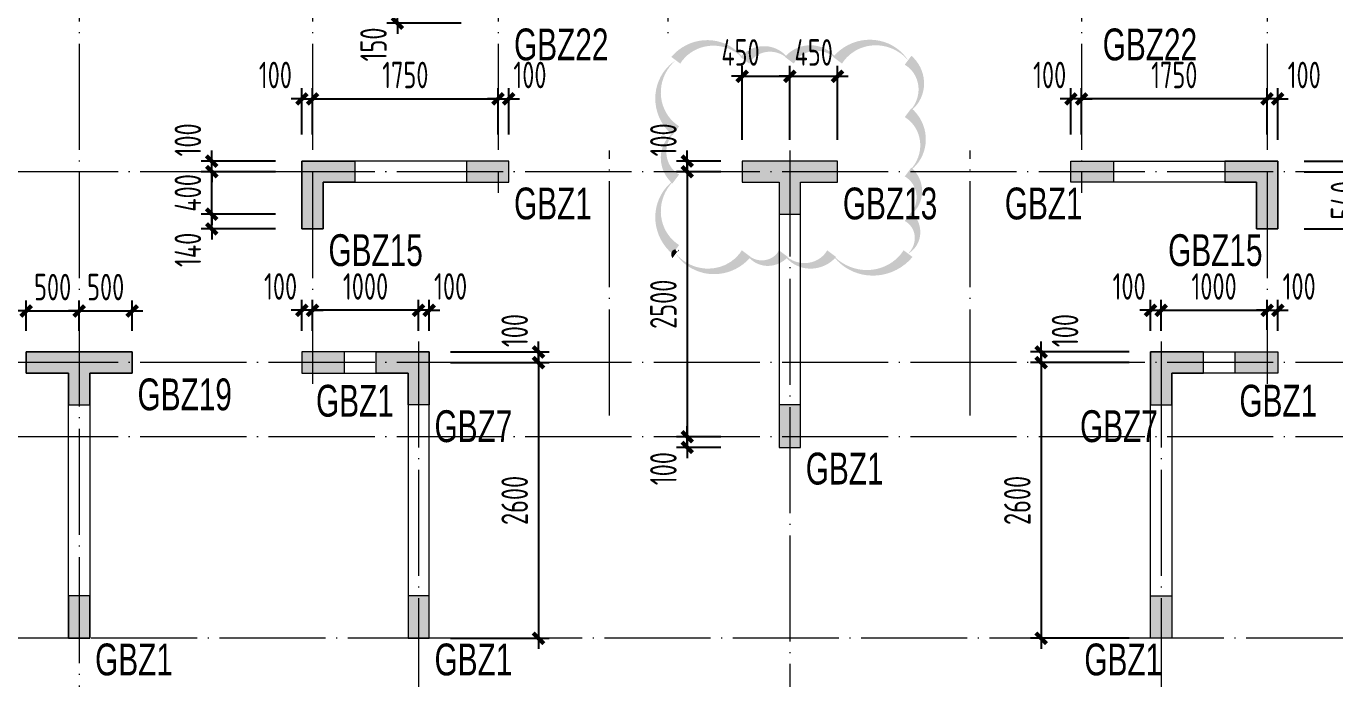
# Model space of a CAD drawing. Extents: x -129922 to 1190196, y -520662 to 139923.
# Drawn here: x 306896 to 319234, y -345453 to -339298 of the extents above; entities that cross this region are included whole.
import ezdxf
from ezdxf.enums import TextEntityAlignment as Align

# ---------------------------------------------------------------- set-up
doc = ezdxf.new("R2010")
doc.units = 0
doc.header["$LTSCALE"] = 1000
doc.header["$MEASUREMENT"] = 0
doc.linetypes.add('DOTE', pattern=[2.42, 2, -0.2, 0.02, -0.2])
for name, color, linetype, lineweight in [('A-轴线-塔楼', 1, 'DOTE', 9), ('A-轴线-隔墙', 41, 'DOTE', 9), ('S-基础-HATCH', 251, 'Continuous', 20), ('S-墙柱-COLU', 50, 'Continuous', 20), ('S-墙柱-DIM', 3, 'Continuous', 20), ('S-墙柱-WALL', 6, 'Continuous', 20), ('S-通用-TEXT', 7, 'Continuous', 20)]:
    doc.layers.add(name, color=color, linetype=linetype, lineweight=lineweight)
doc.layers.add('S-活动层-非打印1', color=170, linetype='Continuous', lineweight=20, plot=False)
doc.styles.add('BW_Dim', font='Bweng.shx', dxfattribs={"width": 0.7, "bigfont": 'hztxt.shx'})
doc.styles.add('TSSD_Dimension', font='tssdeng.shx', dxfattribs={"width": 0.7, "bigfont": 'HZTXT.SHX'})
doc.dimstyles.new('TSSD_100_100', dxfattribs={"dimtxt": 250, "dimasz": 100, "dimexe": 100, "dimexo": 200, "dimgap": 100, "dimtad": 1, "dimdec": 0, "dimzin": 0, "dimdsep": 46, "dimtxsty": 'TSSD_Dimension', "dimblk": 'ARCHTICK', "dimcen": 0, "dimdle": 100, "dimclrt": 7, "dimadec": 0, "dimazin": 0, "dimtfac": 1, "dimtdec": 0, "dimtix": 1, "dimtmove": 2, "dimatfit": 0, "dimfxl": 0, "dimtolj": 1, "dimtzin": 0, "dimarcsym": 0})

# ---------------------------------------------------------------- blocks, each defined once
blk = doc.blocks.new('ZHOUWANG3')
at = {"layer": 'A-轴线-塔楼', "linetype": 'DOTE', "ltscale": 0.5}
for p, q in [((105552, 248942), (105552, 226834)), ((107752, 248942), (107752, 239686)), ((109502, 248942), (109502, 241486)), ((111102, 248942), (111102, 242986)), ((115002, 248942), (115002, 241486)), ((116752, 248942), (116752, 239686)), ((112252, 241886), (112252, 226834)), ((139798, 241686), (85362, 241686)), ((108752, 240086), (108752, 226834)), ((115752, 240086), (115752, 226834)), ((139798, 239886), (85362, 239886)), ((139798, 239186), (85362, 239186))]:
    blk.add_line(p, q, dxfattribs=at)
at = {"layer": 'A-轴线-隔墙', "ltscale": 0.5}
for p, q in [((110552, 239386), (110552, 241886)), ((113952, 239386), (113952, 241886)), ((122394, 237286), (101608, 237286))]:
    blk.add_line(p, q, dxfattribs=at)
blk = doc.blocks.new('_ArchTick')
at = {"color": 0, "linetype": 'ByBlock', "const_width": 0.4}
blk.add_lwpolyline([(-0.5, -0.5), (0.5, 0.5)], dxfattribs=at)
blk = doc.blocks.new('*D1697')
at = {"layer": 'Defpoints', "color": 0, "transparency": 16777216}
for p in [(307396, -341984), (306896, -342371), (307396, -342371)]:
    blk.add_point(p, dxfattribs=at)
at = {"layer": 'S-墙柱-DIM', "color": 0, "lineweight": -2, "transparency": 16777216}
for p, q in [((306896, -342171), (306896, -341884)), ((307396, -342171), (307396, -341884)), ((306896, -341984), (306796, -341984)), ((306896, -341984), (307396, -341984)), ((307396, -341984), (307496, -341984))]:
    blk.add_line(p, q, dxfattribs=at)
at = {"layer": 'S-墙柱-DIM', "color": 0, "lineweight": -2, "transparency": 16777216, "xscale": 100, "yscale": 100, "zscale": 100}
blk.add_blockref('_ArchTick', (306896, -341984), dxfattribs=at)
at = {"layer": 'S-墙柱-DIM', "color": 0, "lineweight": -2, "transparency": 16777216, "xscale": 100, "yscale": 100, "zscale": 100, "rotation": 180}
blk.add_blockref('_ArchTick', (307396, -341984), dxfattribs=at)
at = {"layer": 'S-墙柱-DIM', "color": 7, "transparency": 16777216, "insert": (307146, -341759), "char_height": 250, "attachment_point": 5, "style": 'TSSD_Dimension'}
blk.add_mtext('\\A1;500', dxfattribs=at)
blk = doc.blocks.new('*D1698')
at = {"layer": 'Defpoints', "color": 0, "transparency": 16777216}
for p in [(307896, -341984), (307396, -342371), (307896, -342371)]:
    blk.add_point(p, dxfattribs=at)
at = {"layer": 'S-墙柱-DIM', "color": 0, "lineweight": -2, "transparency": 16777216}
for p, q in [((307396, -342171), (307396, -341884)), ((307896, -342171), (307896, -341884)), ((307396, -341984), (307296, -341984)), ((307396, -341984), (307896, -341984)), ((307896, -341984), (307996, -341984))]:
    blk.add_line(p, q, dxfattribs=at)
at = {"layer": 'S-墙柱-DIM', "color": 0, "lineweight": -2, "transparency": 16777216, "xscale": 100, "yscale": 100, "zscale": 100}
blk.add_blockref('_ArchTick', (307396, -341984), dxfattribs=at)
at = {"layer": 'S-墙柱-DIM', "color": 0, "lineweight": -2, "transparency": 16777216, "xscale": 100, "yscale": 100, "zscale": 100, "rotation": 180}
blk.add_blockref('_ArchTick', (307896, -341984), dxfattribs=at)
at = {"layer": 'S-墙柱-DIM', "color": 7, "transparency": 16777216, "insert": (307646, -341759), "char_height": 250, "attachment_point": 5, "style": 'TSSD_Dimension'}
blk.add_mtext('\\A1;500', dxfattribs=at)
blk = doc.blocks.new('*D1708')
at = {"layer": 'Defpoints', "color": 0, "transparency": 16777216}
for p in [(308646, -340671), (309446, -340671), (309446, -341071)]:
    blk.add_point(p, dxfattribs=at)
at = {"layer": 'S-墙柱-DIM', "color": 0, "lineweight": -2, "transparency": 16777216}
for p, q in [((308646, -340671), (308646, -340571)), ((309246, -340671), (308546, -340671)), ((308646, -341071), (308646, -340671)), ((309246, -341071), (308546, -341071)), ((308646, -341071), (308646, -341171))]:
    blk.add_line(p, q, dxfattribs=at)
at = {"layer": 'S-墙柱-DIM', "color": 0, "lineweight": -2, "transparency": 16777216, "xscale": 100, "yscale": 100, "zscale": 100}
for p, rotation in [((308646, -340671), 270), ((308646, -341071), 90)]:
    blk.add_blockref('_ArchTick', p, dxfattribs=dict(at, rotation=rotation))
at = {"layer": 'S-墙柱-DIM', "color": 7, "transparency": 16777216, "insert": (308421, -340871), "char_height": 250, "attachment_point": 5, "rotation": 90, "style": 'TSSD_Dimension'}
blk.add_mtext('\\A1;400', dxfattribs=at)
blk = doc.blocks.new('*D1709')
at = {"layer": 'Defpoints', "color": 0, "transparency": 16777216}
for p in [(308646, -340571), (309446, -340571), (309446, -340671)]:
    blk.add_point(p, dxfattribs=at)
at = {"layer": 'S-墙柱-DIM', "color": 0, "lineweight": -2, "transparency": 16777216}
for p, q in [((308646, -340571), (308646, -340471)), ((309246, -340571), (308546, -340571)), ((308646, -340671), (308646, -340571)), ((309246, -340671), (308546, -340671)), ((308646, -340671), (308646, -340771))]:
    blk.add_line(p, q, dxfattribs=at)
at = {"layer": 'S-墙柱-DIM', "color": 0, "lineweight": -2, "transparency": 16777216, "xscale": 100, "yscale": 100, "zscale": 100}
for p, rotation in [((308646, -340571), 270), ((308646, -340671), 90)]:
    blk.add_blockref('_ArchTick', p, dxfattribs=dict(at, rotation=rotation))
at = {"layer": 'S-墙柱-DIM', "color": 7, "transparency": 16777216, "insert": (308421, -340371), "char_height": 250, "attachment_point": 5, "rotation": 90, "style": 'TSSD_Dimension'}
blk.add_mtext('\\A1;100', dxfattribs=at)
blk = doc.blocks.new('*D1710')
at = {"layer": 'Defpoints', "color": 0, "transparency": 16777216}
for p in [(311346, -339984), (309596, -340521), (311346, -340521)]:
    blk.add_point(p, dxfattribs=at)
at = {"layer": 'S-墙柱-DIM', "color": 0, "lineweight": -2, "transparency": 16777216}
for p, q in [((309596, -340321), (309596, -339884)), ((311346, -340321), (311346, -339884)), ((309496, -339984), (311446, -339984))]:
    blk.add_line(p, q, dxfattribs=at)
at = {"layer": 'S-墙柱-DIM', "color": 0, "lineweight": -2, "transparency": 16777216, "xscale": 100, "yscale": 100, "zscale": 100, "rotation": 180}
blk.add_blockref('_ArchTick', (309596, -339984), dxfattribs=at)
at = {"layer": 'S-墙柱-DIM', "color": 0, "lineweight": -2, "transparency": 16777216, "xscale": 100, "yscale": 100, "zscale": 100}
blk.add_blockref('_ArchTick', (311346, -339984), dxfattribs=at)
at = {"layer": 'S-墙柱-DIM', "color": 7, "transparency": 16777216, "insert": (310471, -339759), "char_height": 250, "attachment_point": 5, "style": 'TSSD_Dimension'}
blk.add_mtext('\\A1;1750', dxfattribs=at)
blk = doc.blocks.new('*D1711')
at = {"layer": 'Defpoints', "color": 0, "transparency": 16777216}
for p in [(311446, -339984), (311346, -340521), (311446, -340521)]:
    blk.add_point(p, dxfattribs=at)
at = {"layer": 'S-墙柱-DIM', "color": 0, "lineweight": -2, "transparency": 16777216}
for p, q in [((311346, -340321), (311346, -339884)), ((311446, -340321), (311446, -339884)), ((311346, -339984), (311246, -339984)), ((311346, -339984), (311446, -339984)), ((311446, -339984), (311546, -339984))]:
    blk.add_line(p, q, dxfattribs=at)
at = {"layer": 'S-墙柱-DIM', "color": 0, "lineweight": -2, "transparency": 16777216, "xscale": 100, "yscale": 100, "zscale": 100}
blk.add_blockref('_ArchTick', (311346, -339984), dxfattribs=at)
at = {"layer": 'S-墙柱-DIM', "color": 0, "lineweight": -2, "transparency": 16777216, "xscale": 100, "yscale": 100, "zscale": 100, "rotation": 180}
blk.add_blockref('_ArchTick', (311446, -339984), dxfattribs=at)
at = {"layer": 'S-墙柱-DIM', "color": 7, "transparency": 16777216, "insert": (311646, -339759), "char_height": 250, "attachment_point": 5, "style": 'TSSD_Dimension'}
blk.add_mtext('\\A1;100', dxfattribs=at)
blk = doc.blocks.new('*D1712')
at = {"layer": 'Defpoints', "color": 0, "transparency": 16777216}
for p in [(310696, -342471), (310696, -345071), (311727, -345071)]:
    blk.add_point(p, dxfattribs=at)
at = {"layer": 'S-墙柱-DIM', "color": 0, "lineweight": -2, "transparency": 16777216}
for p, q in [((311727, -342371), (311727, -345171)), ((310896, -342471), (311827, -342471)), ((310896, -345071), (311827, -345071))]:
    blk.add_line(p, q, dxfattribs=at)
at = {"layer": 'S-墙柱-DIM', "color": 0, "lineweight": -2, "transparency": 16777216, "xscale": 100, "yscale": 100, "zscale": 100}
for p, rotation in [((311727, -342471), 90), ((311727, -345071), 270)]:
    blk.add_blockref('_ArchTick', p, dxfattribs=dict(at, rotation=rotation))
at = {"layer": 'S-墙柱-DIM', "color": 7, "transparency": 16777216, "insert": (311502, -343771), "char_height": 250, "attachment_point": 5, "rotation": 90, "style": 'TSSD_Dimension'}
blk.add_mtext('\\A1;2600', dxfattribs=at)
blk = doc.blocks.new('*D1713')
at = {"layer": 'Defpoints', "color": 0, "transparency": 16777216}
for p in [(310696, -342371), (311727, -342371), (310696, -342471)]:
    blk.add_point(p, dxfattribs=at)
at = {"layer": 'S-墙柱-DIM', "color": 0, "lineweight": -2, "transparency": 16777216}
for p, q in [((310896, -342371), (311827, -342371)), ((311727, -342371), (311727, -342271)), ((311727, -342471), (311727, -342371)), ((310896, -342471), (311827, -342471)), ((311727, -342471), (311727, -342571))]:
    blk.add_line(p, q, dxfattribs=at)
at = {"layer": 'S-墙柱-DIM', "color": 0, "lineweight": -2, "transparency": 16777216, "xscale": 100, "yscale": 100, "zscale": 100}
for p, rotation in [((311727, -342371), 270), ((311727, -342471), 90)]:
    blk.add_blockref('_ArchTick', p, dxfattribs=dict(at, rotation=rotation))
at = {"layer": 'S-墙柱-DIM', "color": 7, "transparency": 16777216, "insert": (311502, -342169), "char_height": 250, "attachment_point": 5, "rotation": 90, "style": 'TSSD_Dimension'}
blk.add_mtext('\\A1;100', dxfattribs=at)
blk = doc.blocks.new('*D1714')
at = {"layer": 'Defpoints', "color": 0, "transparency": 16777216}
for p in [(309496, -341978), (309496, -342371), (309596, -342371)]:
    blk.add_point(p, dxfattribs=at)
at = {"layer": 'S-墙柱-DIM', "color": 0, "lineweight": -2, "transparency": 16777216}
for p, q in [((309496, -342171), (309496, -341878)), ((309596, -342171), (309596, -341878)), ((309496, -341978), (309396, -341978)), ((309596, -341978), (309496, -341978)), ((309596, -341978), (309696, -341978))]:
    blk.add_line(p, q, dxfattribs=at)
at = {"layer": 'S-墙柱-DIM', "color": 0, "lineweight": -2, "transparency": 16777216, "xscale": 100, "yscale": 100, "zscale": 100}
blk.add_blockref('_ArchTick', (309496, -341978), dxfattribs=at)
at = {"layer": 'S-墙柱-DIM', "color": 0, "lineweight": -2, "transparency": 16777216, "xscale": 100, "yscale": 100, "zscale": 100, "rotation": 180}
blk.add_blockref('_ArchTick', (309596, -341978), dxfattribs=at)
at = {"layer": 'S-墙柱-DIM', "color": 7, "transparency": 16777216, "insert": (309295, -341753), "char_height": 250, "attachment_point": 5, "style": 'TSSD_Dimension'}
blk.add_mtext('\\A1;100', dxfattribs=at)
blk = doc.blocks.new('*D1715')
at = {"layer": 'Defpoints', "color": 0, "transparency": 16777216}
for p in [(309596, -341978), (309596, -342371), (310596, -342371)]:
    blk.add_point(p, dxfattribs=at)
at = {"layer": 'S-墙柱-DIM', "color": 0, "lineweight": -2, "transparency": 16777216}
for p, q in [((309596, -342171), (309596, -341878)), ((310596, -342171), (310596, -341878)), ((310696, -341978), (309496, -341978))]:
    blk.add_line(p, q, dxfattribs=at)
at = {"layer": 'S-墙柱-DIM', "color": 0, "lineweight": -2, "transparency": 16777216, "xscale": 100, "yscale": 100, "zscale": 100, "rotation": 180}
blk.add_blockref('_ArchTick', (309596, -341978), dxfattribs=at)
at = {"layer": 'S-墙柱-DIM', "color": 0, "lineweight": -2, "transparency": 16777216, "xscale": 100, "yscale": 100, "zscale": 100}
blk.add_blockref('_ArchTick', (310596, -341978), dxfattribs=at)
at = {"layer": 'S-墙柱-DIM', "color": 7, "transparency": 16777216, "insert": (310096, -341753), "char_height": 250, "attachment_point": 5, "style": 'TSSD_Dimension'}
blk.add_mtext('\\A1;1000', dxfattribs=at)
blk = doc.blocks.new('*D1716')
at = {"layer": 'Defpoints', "color": 0, "transparency": 16777216}
for p in [(310596, -341978), (310596, -342371), (310696, -342371)]:
    blk.add_point(p, dxfattribs=at)
at = {"layer": 'S-墙柱-DIM', "color": 0, "lineweight": -2, "transparency": 16777216}
for p, q in [((310596, -342171), (310596, -341878)), ((310696, -342171), (310696, -341878)), ((310596, -341978), (310496, -341978)), ((310696, -341978), (310596, -341978)), ((310696, -341978), (310796, -341978))]:
    blk.add_line(p, q, dxfattribs=at)
at = {"layer": 'S-墙柱-DIM', "color": 0, "lineweight": -2, "transparency": 16777216, "xscale": 100, "yscale": 100, "zscale": 100}
blk.add_blockref('_ArchTick', (310596, -341978), dxfattribs=at)
at = {"layer": 'S-墙柱-DIM', "color": 0, "lineweight": -2, "transparency": 16777216, "xscale": 100, "yscale": 100, "zscale": 100, "rotation": 180}
blk.add_blockref('_ArchTick', (310696, -341978), dxfattribs=at)
at = {"layer": 'S-墙柱-DIM', "color": 7, "transparency": 16777216, "insert": (310898, -341753), "char_height": 250, "attachment_point": 5, "style": 'TSSD_Dimension'}
blk.add_mtext('\\A1;100', dxfattribs=at)
blk = doc.blocks.new('*D1721')
at = {"layer": 'Defpoints', "color": 0, "transparency": 16777216}
for p in [(313129, -343171), (313646, -343171), (313646, -343271)]:
    blk.add_point(p, dxfattribs=at)
at = {"layer": 'S-墙柱-DIM', "color": 0, "lineweight": -2, "transparency": 16777216}
for p, q in [((313129, -343171), (313129, -343071)), ((313446, -343171), (313029, -343171)), ((313129, -343271), (313129, -343171)), ((313446, -343271), (313029, -343271)), ((313129, -343271), (313129, -343371))]:
    blk.add_line(p, q, dxfattribs=at)
at = {"layer": 'S-墙柱-DIM', "color": 0, "lineweight": -2, "transparency": 16777216, "xscale": 100, "yscale": 100, "zscale": 100}
for p, rotation in [((313129, -343171), 270), ((313129, -343271), 90)]:
    blk.add_blockref('_ArchTick', p, dxfattribs=dict(at, rotation=rotation))
at = {"layer": 'S-墙柱-DIM', "color": 7, "transparency": 16777216, "insert": (312904, -343471), "char_height": 250, "attachment_point": 5, "rotation": 90, "style": 'TSSD_Dimension'}
blk.add_mtext('\\A1;100', dxfattribs=at)
blk = doc.blocks.new('*D1722')
at = {"layer": 'Defpoints', "color": 0, "transparency": 16777216}
for p in [(313646, -340671), (313129, -343171), (313646, -343171)]:
    blk.add_point(p, dxfattribs=at)
at = {"layer": 'S-墙柱-DIM', "color": 0, "lineweight": -2, "transparency": 16777216}
for p, q in [((313129, -340571), (313129, -343271)), ((313446, -340671), (313029, -340671)), ((313446, -343171), (313029, -343171))]:
    blk.add_line(p, q, dxfattribs=at)
at = {"layer": 'S-墙柱-DIM', "color": 0, "lineweight": -2, "transparency": 16777216, "xscale": 100, "yscale": 100, "zscale": 100}
for p, rotation in [((313129, -340671), 90), ((313129, -343171), 270)]:
    blk.add_blockref('_ArchTick', p, dxfattribs=dict(at, rotation=rotation))
at = {"layer": 'S-墙柱-DIM', "color": 7, "transparency": 16777216, "insert": (312904, -341921), "char_height": 250, "attachment_point": 5, "rotation": 90, "style": 'TSSD_Dimension'}
blk.add_mtext('\\A1;2500', dxfattribs=at)
blk = doc.blocks.new('*D1723')
at = {"layer": 'Defpoints', "color": 0, "transparency": 16777216}
for p in [(313129, -340571), (313646, -340571), (313646, -340671)]:
    blk.add_point(p, dxfattribs=at)
at = {"layer": 'S-墙柱-DIM', "color": 0, "lineweight": -2, "transparency": 16777216}
for p, q in [((313129, -340571), (313129, -340471)), ((313446, -340571), (313029, -340571)), ((313129, -340671), (313129, -340571)), ((313446, -340671), (313029, -340671)), ((313129, -340671), (313129, -340771))]:
    blk.add_line(p, q, dxfattribs=at)
at = {"layer": 'S-墙柱-DIM', "color": 0, "lineweight": -2, "transparency": 16777216, "xscale": 100, "yscale": 100, "zscale": 100}
for p, rotation in [((313129, -340571), 270), ((313129, -340671), 90)]:
    blk.add_blockref('_ArchTick', p, dxfattribs=dict(at, rotation=rotation))
at = {"layer": 'S-墙柱-DIM', "color": 7, "transparency": 16777216, "insert": (312904, -340371), "char_height": 250, "attachment_point": 5, "rotation": 90, "style": 'TSSD_Dimension'}
blk.add_mtext('\\A1;100', dxfattribs=at)
blk = doc.blocks.new('*D1724')
at = {"layer": 'Defpoints', "color": 0, "transparency": 16777216}
for p in [(314096, -339771), (313646, -340571), (314096, -340571)]:
    blk.add_point(p, dxfattribs=at)
at = {"layer": 'S-墙柱-DIM', "color": 0, "lineweight": -2, "transparency": 16777216}
for p, q in [((313646, -339771), (313546, -339771)), ((313646, -340371), (313646, -339671)), ((313646, -339771), (314096, -339771)), ((314096, -340371), (314096, -339671)), ((314096, -339771), (314196, -339771))]:
    blk.add_line(p, q, dxfattribs=at)
at = {"layer": 'S-墙柱-DIM', "color": 0, "lineweight": -2, "transparency": 16777216, "xscale": 100, "yscale": 100, "zscale": 100}
blk.add_blockref('_ArchTick', (313646, -339771), dxfattribs=at)
at = {"layer": 'S-墙柱-DIM', "color": 0, "lineweight": -2, "transparency": 16777216, "xscale": 100, "yscale": 100, "zscale": 100, "rotation": 180}
blk.add_blockref('_ArchTick', (314096, -339771), dxfattribs=at)
at = {"layer": 'S-墙柱-DIM', "color": 7, "transparency": 16777216, "insert": (313631, -339546), "char_height": 250, "attachment_point": 5, "style": 'TSSD_Dimension'}
blk.add_mtext('\\A1;450', dxfattribs=at)
blk = doc.blocks.new('*D1725')
at = {"layer": 'Defpoints', "color": 0, "transparency": 16777216}
for p in [(314546, -339771), (314096, -340571), (314546, -340571)]:
    blk.add_point(p, dxfattribs=at)
at = {"layer": 'S-墙柱-DIM', "color": 0, "lineweight": -2, "transparency": 16777216}
for p, q in [((314096, -339771), (313996, -339771)), ((314096, -340371), (314096, -339671)), ((314096, -339771), (314546, -339771)), ((314546, -340371), (314546, -339671)), ((314546, -339771), (314646, -339771))]:
    blk.add_line(p, q, dxfattribs=at)
at = {"layer": 'S-墙柱-DIM', "color": 0, "lineweight": -2, "transparency": 16777216, "xscale": 100, "yscale": 100, "zscale": 100}
blk.add_blockref('_ArchTick', (314096, -339771), dxfattribs=at)
at = {"layer": 'S-墙柱-DIM', "color": 0, "lineweight": -2, "transparency": 16777216, "xscale": 100, "yscale": 100, "zscale": 100, "rotation": 180}
blk.add_blockref('_ArchTick', (314546, -339771), dxfattribs=at)
at = {"layer": 'S-墙柱-DIM', "color": 7, "transparency": 16777216, "insert": (314321, -339546), "char_height": 250, "attachment_point": 5, "style": 'TSSD_Dimension'}
blk.add_mtext('\\A1;450', dxfattribs=at)
blk = doc.blocks.new('*D1726')
at = {"layer": 'Defpoints', "color": 0, "transparency": 16777216}
for p in [(310396, -339121), (311196, -339121), (311196, -339271)]:
    blk.add_point(p, dxfattribs=at)
at = {"layer": 'S-墙柱-DIM', "color": 0, "lineweight": -2, "transparency": 16777216}
for p, q in [((310396, -339121), (310396, -339021)), ((310996, -339121), (310296, -339121)), ((310396, -339271), (310396, -339121)), ((310996, -339271), (310296, -339271)), ((310396, -339271), (310396, -339371))]:
    blk.add_line(p, q, dxfattribs=at)
at = {"layer": 'S-墙柱-DIM', "color": 0, "lineweight": -2, "transparency": 16777216, "xscale": 100, "yscale": 100, "zscale": 100}
for p, rotation in [((310396, -339121), 270), ((310396, -339271), 90)]:
    blk.add_blockref('_ArchTick', p, dxfattribs=dict(at, rotation=rotation))
at = {"layer": 'S-墙柱-DIM', "color": 7, "transparency": 16777216, "insert": (310171, -339471), "char_height": 250, "attachment_point": 5, "rotation": 90, "style": 'TSSD_Dimension'}
blk.add_mtext('\\A1;150', dxfattribs=at)
blk = doc.blocks.new('*D1801')
at = {"layer": 'Defpoints', "color": 0, "transparency": 16777216}
for p in [(318746, -340671), (319546, -340671), (318746, -341211)]:
    blk.add_point(p, dxfattribs=at)
at = {"layer": 'S-墙柱-DIM', "color": 0, "lineweight": -2, "transparency": 16777216}
for p, q in [((319546, -340671), (319546, -340571)), ((318946, -340671), (319646, -340671)), ((319546, -341211), (319546, -340671)), ((318946, -341211), (319646, -341211)), ((319546, -341211), (319546, -341311))]:
    blk.add_line(p, q, dxfattribs=at)
at = {"layer": 'S-墙柱-DIM', "color": 0, "lineweight": -2, "transparency": 16777216, "xscale": 100, "yscale": 100, "zscale": 100}
for p, rotation in [((319546, -340671), 270), ((319546, -341211), 90)]:
    blk.add_blockref('_ArchTick', p, dxfattribs=dict(at, rotation=rotation))
at = {"layer": 'S-墙柱-DIM', "color": 7, "transparency": 16777216, "insert": (319321, -340941), "char_height": 250, "attachment_point": 5, "rotation": 90, "style": 'TSSD_Dimension'}
blk.add_mtext('\\A1;540', dxfattribs=at)
blk = doc.blocks.new('*D1802')
at = {"layer": 'Defpoints', "color": 0, "transparency": 16777216}
for p in [(318746, -340571), (319546, -340571), (318746, -340671)]:
    blk.add_point(p, dxfattribs=at)
at = {"layer": 'S-墙柱-DIM', "color": 0, "lineweight": -2, "transparency": 16777216}
for p, q in [((319546, -340571), (319546, -340471)), ((318946, -340571), (319646, -340571)), ((319546, -340671), (319546, -340571)), ((318946, -340671), (319646, -340671)), ((319546, -340671), (319546, -340771))]:
    blk.add_line(p, q, dxfattribs=at)
at = {"layer": 'S-墙柱-DIM', "color": 0, "lineweight": -2, "transparency": 16777216, "xscale": 100, "yscale": 100, "zscale": 100}
for p, rotation in [((319546, -340571), 270), ((319546, -340671), 90)]:
    blk.add_blockref('_ArchTick', p, dxfattribs=dict(at, rotation=rotation))
at = {"layer": 'S-墙柱-DIM', "color": 7, "transparency": 16777216, "insert": (319771, -340371), "char_height": 250, "attachment_point": 5, "rotation": 90, "style": 'TSSD_Dimension'}
blk.add_mtext('\\A1;100', dxfattribs=at)
blk = doc.blocks.new('*D1803')
at = {"layer": 'Defpoints', "color": 0, "transparency": 16777216}
for p in [(316846, -339984), (316846, -340521), (318596, -340521)]:
    blk.add_point(p, dxfattribs=at)
at = {"layer": 'S-墙柱-DIM', "color": 0, "lineweight": -2, "transparency": 16777216}
for p, q in [((316846, -340321), (316846, -339884)), ((318596, -340321), (318596, -339884)), ((318696, -339984), (316746, -339984))]:
    blk.add_line(p, q, dxfattribs=at)
at = {"layer": 'S-墙柱-DIM', "color": 0, "lineweight": -2, "transparency": 16777216, "xscale": 100, "yscale": 100, "zscale": 100, "rotation": 180}
blk.add_blockref('_ArchTick', (316846, -339984), dxfattribs=at)
at = {"layer": 'S-墙柱-DIM', "color": 0, "lineweight": -2, "transparency": 16777216, "xscale": 100, "yscale": 100, "zscale": 100}
blk.add_blockref('_ArchTick', (318596, -339984), dxfattribs=at)
at = {"layer": 'S-墙柱-DIM', "color": 7, "transparency": 16777216, "insert": (317721, -339759), "char_height": 250, "attachment_point": 5, "style": 'TSSD_Dimension'}
blk.add_mtext('\\A1;1750', dxfattribs=at)
blk = doc.blocks.new('*D1804')
at = {"layer": 'Defpoints', "color": 0, "transparency": 16777216}
for p in [(316746, -339984), (316746, -340521), (316846, -340521)]:
    blk.add_point(p, dxfattribs=at)
at = {"layer": 'S-墙柱-DIM', "color": 0, "lineweight": -2, "transparency": 16777216}
for p, q in [((316746, -340321), (316746, -339884)), ((316846, -340321), (316846, -339884)), ((316746, -339984), (316646, -339984)), ((316846, -339984), (316746, -339984)), ((316846, -339984), (316946, -339984))]:
    blk.add_line(p, q, dxfattribs=at)
at = {"layer": 'S-墙柱-DIM', "color": 0, "lineweight": -2, "transparency": 16777216, "xscale": 100, "yscale": 100, "zscale": 100}
blk.add_blockref('_ArchTick', (316746, -339984), dxfattribs=at)
at = {"layer": 'S-墙柱-DIM', "color": 0, "lineweight": -2, "transparency": 16777216, "xscale": 100, "yscale": 100, "zscale": 100, "rotation": 180}
blk.add_blockref('_ArchTick', (316846, -339984), dxfattribs=at)
at = {"layer": 'S-墙柱-DIM', "color": 7, "transparency": 16777216, "insert": (316546, -339759), "char_height": 250, "attachment_point": 5, "style": 'TSSD_Dimension'}
blk.add_mtext('\\A1;100', dxfattribs=at)
blk = doc.blocks.new('*D1805')
at = {"layer": 'Defpoints', "color": 0, "transparency": 16777216}
for p in [(317496, -342471), (316466, -345071), (317496, -345071)]:
    blk.add_point(p, dxfattribs=at)
at = {"layer": 'S-墙柱-DIM', "color": 0, "lineweight": -2, "transparency": 16777216}
for p, q in [((316466, -342371), (316466, -345171)), ((317296, -342471), (316366, -342471)), ((317296, -345071), (316366, -345071))]:
    blk.add_line(p, q, dxfattribs=at)
at = {"layer": 'S-墙柱-DIM', "color": 0, "lineweight": -2, "transparency": 16777216, "xscale": 100, "yscale": 100, "zscale": 100}
for p, rotation in [((316466, -342471), 90), ((316466, -345071), 270)]:
    blk.add_blockref('_ArchTick', p, dxfattribs=dict(at, rotation=rotation))
at = {"layer": 'S-墙柱-DIM', "color": 7, "transparency": 16777216, "insert": (316241, -343771), "char_height": 250, "attachment_point": 5, "rotation": 90, "style": 'TSSD_Dimension'}
blk.add_mtext('\\A1;2600', dxfattribs=at)
blk = doc.blocks.new('*D1806')
at = {"layer": 'Defpoints', "color": 0, "transparency": 16777216}
for p in [(316466, -342371), (317496, -342371), (317496, -342471)]:
    blk.add_point(p, dxfattribs=at)
at = {"layer": 'S-墙柱-DIM', "color": 0, "lineweight": -2, "transparency": 16777216}
for p, q in [((317296, -342371), (316366, -342371)), ((316466, -342371), (316466, -342271)), ((316466, -342471), (316466, -342371)), ((317296, -342471), (316366, -342471)), ((316466, -342471), (316466, -342571))]:
    blk.add_line(p, q, dxfattribs=at)
at = {"layer": 'S-墙柱-DIM', "color": 0, "lineweight": -2, "transparency": 16777216, "xscale": 100, "yscale": 100, "zscale": 100}
for p, rotation in [((316466, -342371), 270), ((316466, -342471), 90)]:
    blk.add_blockref('_ArchTick', p, dxfattribs=dict(at, rotation=rotation))
at = {"layer": 'S-墙柱-DIM', "color": 7, "transparency": 16777216, "insert": (316691, -342169), "char_height": 250, "attachment_point": 5, "rotation": 90, "style": 'TSSD_Dimension'}
blk.add_mtext('\\A1;100', dxfattribs=at)
blk = doc.blocks.new('*D1807')
at = {"layer": 'Defpoints', "color": 0, "transparency": 16777216}
for p in [(318696, -341978), (318596, -342361), (318696, -342371)]:
    blk.add_point(p, dxfattribs=at)
at = {"layer": 'S-墙柱-DIM', "color": 0, "lineweight": -2, "transparency": 16777216}
for p, q in [((318596, -342161), (318596, -341878)), ((318696, -342171), (318696, -341878)), ((318596, -341978), (318496, -341978)), ((318596, -341978), (318696, -341978)), ((318696, -341978), (318796, -341978))]:
    blk.add_line(p, q, dxfattribs=at)
at = {"layer": 'S-墙柱-DIM', "color": 0, "lineweight": -2, "transparency": 16777216, "xscale": 100, "yscale": 100, "zscale": 100}
blk.add_blockref('_ArchTick', (318596, -341978), dxfattribs=at)
at = {"layer": 'S-墙柱-DIM', "color": 0, "lineweight": -2, "transparency": 16777216, "xscale": 100, "yscale": 100, "zscale": 100, "rotation": 180}
blk.add_blockref('_ArchTick', (318696, -341978), dxfattribs=at)
at = {"layer": 'S-墙柱-DIM', "color": 7, "transparency": 16777216, "insert": (318898, -341753), "char_height": 250, "attachment_point": 5, "style": 'TSSD_Dimension'}
blk.add_mtext('\\A1;100', dxfattribs=at)
blk = doc.blocks.new('*D1808')
at = {"layer": 'Defpoints', "color": 0, "transparency": 16777216}
for p in [(318596, -341978), (317596, -342371), (318596, -342361)]:
    blk.add_point(p, dxfattribs=at)
at = {"layer": 'S-墙柱-DIM', "color": 0, "lineweight": -2, "transparency": 16777216}
for p, q in [((317596, -342171), (317596, -341878)), ((318596, -342161), (318596, -341878)), ((317496, -341978), (318696, -341978))]:
    blk.add_line(p, q, dxfattribs=at)
at = {"layer": 'S-墙柱-DIM', "color": 0, "lineweight": -2, "transparency": 16777216, "xscale": 100, "yscale": 100, "zscale": 100, "rotation": 180}
blk.add_blockref('_ArchTick', (317596, -341978), dxfattribs=at)
at = {"layer": 'S-墙柱-DIM', "color": 0, "lineweight": -2, "transparency": 16777216, "xscale": 100, "yscale": 100, "zscale": 100}
blk.add_blockref('_ArchTick', (318596, -341978), dxfattribs=at)
at = {"layer": 'S-墙柱-DIM', "color": 7, "transparency": 16777216, "insert": (318096, -341753), "char_height": 250, "attachment_point": 5, "style": 'TSSD_Dimension'}
blk.add_mtext('\\A1;1000', dxfattribs=at)
blk = doc.blocks.new('*D1809')
at = {"layer": 'Defpoints', "color": 0, "transparency": 16777216}
for p in [(317596, -341978), (317496, -342371), (317596, -342371)]:
    blk.add_point(p, dxfattribs=at)
at = {"layer": 'S-墙柱-DIM', "color": 0, "lineweight": -2, "transparency": 16777216}
for p, q in [((317496, -342171), (317496, -341878)), ((317596, -342171), (317596, -341878)), ((317496, -341978), (317396, -341978)), ((317496, -341978), (317596, -341978)), ((317596, -341978), (317696, -341978))]:
    blk.add_line(p, q, dxfattribs=at)
at = {"layer": 'S-墙柱-DIM', "color": 0, "lineweight": -2, "transparency": 16777216, "xscale": 100, "yscale": 100, "zscale": 100}
blk.add_blockref('_ArchTick', (317496, -341978), dxfattribs=at)
at = {"layer": 'S-墙柱-DIM', "color": 0, "lineweight": -2, "transparency": 16777216, "xscale": 100, "yscale": 100, "zscale": 100, "rotation": 180}
blk.add_blockref('_ArchTick', (317596, -341978), dxfattribs=at)
at = {"layer": 'S-墙柱-DIM', "color": 7, "transparency": 16777216, "insert": (317295, -341753), "char_height": 250, "attachment_point": 5, "style": 'TSSD_Dimension'}
blk.add_mtext('\\A1;100', dxfattribs=at)
blk = doc.blocks.new('*D1814')
at = {"layer": 'Defpoints', "color": 0, "transparency": 16777216}
for p in [(308646, -341071), (309446, -341071), (309446, -341211)]:
    blk.add_point(p, dxfattribs=at)
at = {"layer": 'S-墙柱-DIM', "color": 0, "lineweight": -2, "transparency": 16777216}
for p, q in [((308646, -341071), (308646, -340971)), ((309246, -341071), (308546, -341071)), ((308646, -341211), (308646, -341071)), ((309246, -341211), (308546, -341211)), ((308646, -341211), (308646, -341311))]:
    blk.add_line(p, q, dxfattribs=at)
at = {"layer": 'S-墙柱-DIM', "color": 0, "lineweight": -2, "transparency": 16777216, "xscale": 100, "yscale": 100, "zscale": 100}
for p, rotation in [((308646, -341071), 270), ((308646, -341211), 90)]:
    blk.add_blockref('_ArchTick', p, dxfattribs=dict(at, rotation=rotation))
at = {"layer": 'S-墙柱-DIM', "color": 7, "transparency": 16777216, "insert": (308421, -341408), "char_height": 250, "attachment_point": 5, "rotation": 90, "style": 'TSSD_Dimension'}
blk.add_mtext('\\A1;140', dxfattribs=at)
blk = doc.blocks.new('*D1820')
at = {"layer": 'Defpoints', "color": 0, "transparency": 16777216}
for p in [(309596, -339984), (309496, -340521), (309596, -340521)]:
    blk.add_point(p, dxfattribs=at)
at = {"layer": 'S-墙柱-DIM', "color": 0, "lineweight": -2, "transparency": 16777216}
for p, q in [((309496, -340321), (309496, -339884)), ((309596, -340321), (309596, -339884)), ((309496, -339984), (309396, -339984)), ((309496, -339984), (309596, -339984)), ((309596, -339984), (309696, -339984))]:
    blk.add_line(p, q, dxfattribs=at)
at = {"layer": 'S-墙柱-DIM', "color": 0, "lineweight": -2, "transparency": 16777216, "xscale": 100, "yscale": 100, "zscale": 100}
blk.add_blockref('_ArchTick', (309496, -339984), dxfattribs=at)
at = {"layer": 'S-墙柱-DIM', "color": 0, "lineweight": -2, "transparency": 16777216, "xscale": 100, "yscale": 100, "zscale": 100, "rotation": 180}
blk.add_blockref('_ArchTick', (309596, -339984), dxfattribs=at)
at = {"layer": 'S-墙柱-DIM', "color": 7, "transparency": 16777216, "insert": (309246, -339759), "char_height": 250, "attachment_point": 5, "style": 'TSSD_Dimension'}
blk.add_mtext('\\A1;100', dxfattribs=at)
blk = doc.blocks.new('*D1821')
at = {"layer": 'Defpoints', "color": 0, "transparency": 16777216}
for p in [(318596, -339984), (318596, -340521), (318696, -340571)]:
    blk.add_point(p, dxfattribs=at)
at = {"layer": 'S-墙柱-DIM', "color": 0, "lineweight": -2, "transparency": 16777216}
for p, q in [((318596, -340321), (318596, -339884)), ((318696, -340371), (318696, -339884)), ((318596, -339984), (318496, -339984)), ((318696, -339984), (318596, -339984)), ((318696, -339984), (318796, -339984))]:
    blk.add_line(p, q, dxfattribs=at)
at = {"layer": 'S-墙柱-DIM', "color": 0, "lineweight": -2, "transparency": 16777216, "xscale": 100, "yscale": 100, "zscale": 100}
blk.add_blockref('_ArchTick', (318596, -339984), dxfattribs=at)
at = {"layer": 'S-墙柱-DIM', "color": 0, "lineweight": -2, "transparency": 16777216, "xscale": 100, "yscale": 100, "zscale": 100, "rotation": 180}
blk.add_blockref('_ArchTick', (318696, -339984), dxfattribs=at)
at = {"layer": 'S-墙柱-DIM', "color": 7, "transparency": 16777216, "insert": (318946, -339759), "char_height": 250, "attachment_point": 5, "style": 'TSSD_Dimension'}
blk.add_mtext('\\A1;100', dxfattribs=at)

msp = doc.modelspace()

# ---------------------------------------------------------------- hatches: boundary and pattern name
at = {"layer": 'S-基础-HATCH'}
for points in [[(309696.4, -340770.7), (309696.4, -341210.7), (309496.4, -341210.7), (309496.4, -340570.7), (309996.4, -340570.7), (309996.4, -340770.7)], [(311446.4, -340770.7), (311446.4, -340570.7), (311046.4, -340570.7), (311046.4, -340770.7)], [(313646.4, -340570.7), (313646.4, -340770.7), (313996.4, -340770.7), (313996.4, -341070.7), (314196.4, -341070.7), (314196.4, -340770.7), (314546.4, -340770.7), (314546.4, -340570.7)], [(316746.4, -340770.7), (316746.4, -340570.7), (317146.4, -340570.7), (317146.4, -340770.7)], [(318496.4, -340770.7), (318496.4, -341210.7), (318696.4, -341210.7), (318696.4, -340570.7), (318196.4, -340570.7), (318196.4, -340770.7)], [(306896.4, -342370.7), (306896.4, -342570.7), (307296.4, -342570.7), (307296.4, -342870.7), (307496.4, -342870.7), (307496.4, -342570.7), (307896.4, -342570.7), (307896.4, -342370.7)], [(309896.4, -342370.7), (309496.4, -342370.7), (309496.4, -342570.7), (309896.4, -342570.7)], [(310496.4, -342570.7), (310196.4, -342570.7), (310196.4, -342370.7), (310696.4, -342370.7), (310696.4, -342870.7), (310496.4, -342870.7)], [(317696.4, -342570.7), (317996.4, -342570.7), (317996.4, -342370.7), (317496.4, -342370.7), (317496.4, -342870.7), (317696.4, -342870.7)], [(318296.4, -342370.7), (318696.4, -342370.7), (318696.4, -342570.7), (318296.4, -342570.7)], [(313996.4, -343270.7), (314196.4, -343270.7), (314196.4, -342870.7), (313996.4, -342870.7)], [(307296.4, -345070.7), (307496.4, -345070.7), (307496.4, -344670.7), (307296.4, -344670.7)], [(310496.4, -345070.7), (310696.4, -345070.7), (310696.4, -344670.7), (310496.4, -344670.7)], [(317696.4, -345070.7), (317496.4, -345070.7), (317496.4, -344670.7), (317696.4, -344670.7)]]:
    msp.add_hatch(color=256, dxfattribs=at).paths.add_polyline_path(points)

# ---------------------------------------------------------------- linework, layer by layer
at = {"layer": 'S-墙柱-COLU'}
for points in [[(309696.4, -340770.7), (309696.4, -341210.7), (309496.4, -341210.7), (309496.4, -340570.7), (309996.4, -340570.7), (309996.4, -340770.7)], [(311446.4, -340770.7), (311446.4, -340570.7), (311046.4, -340570.7), (311046.4, -340770.7)], [(313646.4, -340570.7), (313646.4, -340770.7), (313996.4, -340770.7), (313996.4, -341070.7), (314196.4, -341070.7), (314196.4, -340770.7), (314546.4, -340770.7), (314546.4, -340570.7)], [(316746.4, -340770.7), (316746.4, -340570.7), (317146.4, -340570.7), (317146.4, -340770.7)], [(318496.4, -340770.7), (318496.4, -341210.7), (318696.4, -341210.7), (318696.4, -340570.7), (318196.4, -340570.7), (318196.4, -340770.7)], [(306896.4, -342370.7), (306896.4, -342570.7), (307296.4, -342570.7), (307296.4, -342870.7), (307496.4, -342870.7), (307496.4, -342570.7), (307896.4, -342570.7), (307896.4, -342370.7)], [(309896.4, -342370.7), (309496.4, -342370.7), (309496.4, -342570.7), (309896.4, -342570.7)], [(310496.4, -342570.7), (310196.4, -342570.7), (310196.4, -342370.7), (310696.4, -342370.7), (310696.4, -342870.7), (310496.4, -342870.7)], [(317696.4, -342570.7), (317996.4, -342570.7), (317996.4, -342370.7), (317496.4, -342370.7), (317496.4, -342870.7), (317696.4, -342870.7)], [(318296.4, -342370.7), (318696.4, -342370.7), (318696.4, -342570.7), (318296.4, -342570.7)], [(313996.4, -343270.7), (314196.4, -343270.7), (314196.4, -342870.7), (313996.4, -342870.7)], [(307296.4, -345070.7), (307496.4, -345070.7), (307496.4, -344670.7), (307296.4, -344670.7)], [(310496.4, -345070.7), (310696.4, -345070.7), (310696.4, -344670.7), (310496.4, -344670.7)], [(317696.4, -345070.7), (317496.4, -345070.7), (317496.4, -344670.7), (317696.4, -344670.7)]]:
    msp.add_lwpolyline(points, close=True, dxfattribs=at)
at = {"layer": 'S-墙柱-WALL'}
for points in [[(309696.4, -340770.7), (311446.4, -340770.7), (311446.4, -340570.7), (309496.4, -340570.7), (309496.4, -341210.7), (309696.4, -341210.7)], [(313996.4, -343270.7), (314196.4, -343270.7), (314196.4, -340770.7), (314546.4, -340770.7), (314546.4, -340570.7), (313646.4, -340570.7), (313646.4, -340770.7), (313996.4, -340770.7)], [(318496.4, -340770.7), (316746.4, -340770.7), (316746.4, -340570.7), (318696.4, -340570.7), (318696.4, -341210.7), (318496.4, -341210.7)], [(307496.4, -345070.7), (307296.4, -345070.7), (307296.4, -342570.7), (306896.4, -342570.7), (306896.4, -342370.7), (307896.4, -342370.7), (307896.4, -342570.7), (307496.4, -342570.7)], [(309496.4, -342570.7), (310496.4, -342570.7), (310496.4, -345070.7), (310696.4, -345070.7), (310696.4, -342370.7), (309496.4, -342370.7)], [(318696.4, -342570.7), (317696.4, -342570.7), (317696.4, -345070.7), (317496.4, -345070.7), (317496.4, -342370.7), (318696.4, -342370.7)]]:
    msp.add_lwpolyline(points, close=True, dxfattribs=at)
at = {"layer": 'S-活动层-非打印1'}
msp.add_lwpolyline([(313020.9, -339619.7, 0, 105, 0.5), (313020.9, -340284.7, 0, 105, 0.5), (313020.9, -340739.7, 0, 105, 0.5), (313020.9, -341404.7, 0, 105, 0.5), (313020.9, -341443.8, 0, 105, 0.5), (313685.9, -341443.8, 0, 105, 0.5), (314035.9, -341443.8, 0, 105, 0.5), (314490.9, -341443.8, 0, 105, 0.5), (315211.1, -341443.8, 0, 105, 0.5), (315211.1, -341093.8, 0, 105, 0.5), (315211.1, -340673.8, 0, 105, 0.5), (315211.1, -340113.8, 0, 105, 0.5), (315211.1, -339619.7, 0, 105, 0.5), (314546.1, -339619.7, 0, 105, 0.5), (314091.1, -339619.7, 0, 105, 0.5), (313671.1, -339619.7, 0, 105, 0.5)], format="xyseb", close=True, dxfattribs=at)

# ---------------------------------------------------------------- block references
msp.add_blockref('ZHOUWANG3', (201844.5, -582357.1))

# ---------------------------------------------------------------- texts
at = {"layer": 'S-通用-TEXT', "style": 'BW_Dim', "width": 0.7}
for s, p in [('GBZ22', (311496.4, -339320.7)), ('GBZ22', (317046.4, -339320.7)), ('GBZ1', (311496.4, -340820.7)), ('GBZ13', (314596.4, -340820.7)), ('GBZ1', (316123, -340820.7)), ('GBZ15', (309746.4, -341260.7)), ('GBZ15', (317663, -341260.7)), ('GBZ19', (307946.4, -342620.7)), ('GBZ1', (309629.2, -342680.9)), ('GBZ1', (318334.9, -342680.3)), ('GBZ7', (310746.4, -342920.7)), ('GBZ7', (316832.6, -342920.7)), ('GBZ1', (314246.4, -343320.7)), ('GBZ1', (307546.4, -345120.7)), ('GBZ1', (310746.4, -345120.7)), ('GBZ1', (316873, -345120.7))]:
    msp.add_text(s, height=300, dxfattribs=at).set_placement(p, align=Align.TOP_LEFT)

# ---------------------------------------------------------------- dimensions: what is measured, and where the dimension line sits
at = {"layer": 'S-墙柱-DIM'}
for base, p1, p2, angle, picture, middle in [((310396.4, -339120.7), (311196.4, -339270.7), (311196.4, -339120.7), 90, '*D1726', (310171.4, -339470.7)), ((316746.4, -339984.2), (316846.4, -340520.7), (316746.4, -340520.7), 180, '*D1804', (316546.4, -339759.2)), ((318596.4, -339984.2), (318696.4, -340570.7), (318596.4, -340520.7), 180, '*D1821', (318946.4, -339759.2)), ((308646.4, -340570.7), (309446.4, -340670.7), (309446.4, -340570.7), 90, '*D1709', (308421.4, -340370.7)), ((313128.7, -340570.7), (313646.4, -340670.7), (313646.4, -340570.7), 90, '*D1723', (312903.7, -340370.7)), ((319546.4, -340570.7), (318746.4, -340670.7), (318746.4, -340570.7), 90, '*D1802', (319771.4, -340370.7)), ((308646.4, -341070.7), (309446.4, -341210.7), (309446.4, -341070.7), 90, '*D1814', (308421.4, -341407.7)), ((309496.4, -341977.5), (309596.4, -342370.7), (309496.4, -342370.7), 180, '*D1714', (309294.8, -341752.5)), ((310596.4, -341977.5), (310696.4, -342370.7), (310596.4, -342370.7), 180, '*D1716', (310898, -341752.5)), ((311726.9, -342370.7), (310696.4, -342470.7), (310696.4, -342370.7), 90, '*D1713', (311501.9, -342169.1)), ((316465.9, -342370.7), (317496.4, -342470.7), (317496.4, -342370.7), 90, '*D1806', (316690.9, -342169.1)), ((313128.7, -343170.7), (313646.4, -343270.7), (313646.4, -343170.7), 90, '*D1721', (312903.7, -343470.7))]:
    dim = msp.add_linear_dim(base=base, p1=p1, p2=p2, angle=angle, dimstyle='TSSD_100_100', dxfattribs=at)
    dim.commit()
    dim.dimension.update_dxf_attribs({"geometry": picture, "text_midpoint": middle, "dimtype": 128})
for base, p1, p2, picture, middle in [((314096.4, -339770.7), (313646.4, -340570.7), (314096.4, -340570.7), '*D1724', (313631.3, -339545.7)), ((309596.4, -339984.2), (309496.4, -340520.7), (309596.4, -340520.7), '*D1820', (309246.4, -339759.2)), ((311446.4, -339984.2), (311346.4, -340520.7), (311446.4, -340520.7), '*D1711', (311646.4, -339759.2)), ((317596.4, -341977.5), (317496.4, -342370.7), (317596.4, -342370.7), '*D1809', (317294.8, -341752.5)), ((318696.4, -341977.5), (318596.4, -342360.6), (318696.4, -342370.7), '*D1807', (318898, -341752.5))]:
    dim = msp.add_linear_dim(base=base, p1=p1, p2=p2, dimstyle='TSSD_100_100', dxfattribs=at)
    dim.commit()
    dim.dimension.update_dxf_attribs({"geometry": picture, "text_midpoint": middle, "dimtype": 128})
for base, p1, p2, picture, middle in [((314546.4, -339770.7), (314096.4, -340570.7), (314546.4, -340570.7), '*D1725', (314321.4, -339545.7)), ((311346.4, -339984.2), (309596.4, -340520.7), (311346.4, -340520.7), '*D1710', (310471.4, -339759.2)), ((307396.4, -341984), (306896.4, -342370.7), (307396.4, -342370.7), '*D1697', (307146.4, -341759)), ((307896.4, -341984), (307396.4, -342370.7), (307896.4, -342370.7), '*D1698', (307646.4, -341759)), ((318596.4, -341977.5), (317596.4, -342370.7), (318596.4, -342360.6), '*D1808', (318096.4, -341752.5))]:
    dim = msp.add_linear_dim(base=base, p1=p1, p2=p2, dimstyle='TSSD_100_100', dxfattribs=at)
    dim.commit()
    dim.dimension.update_dxf_attribs({"geometry": picture, "text_midpoint": middle})
for base, p1, p2, angle, picture, middle in [((316846.4, -339984.2), (318596.4, -340520.7), (316846.4, -340520.7), 180, '*D1803', (317721.4, -339759.2)), ((308646.4, -340670.7), (309446.4, -341070.7), (309446.4, -340670.7), 90, '*D1708', (308421.4, -340870.7)), ((313128.7, -343170.7), (313646.4, -340670.7), (313646.4, -343170.7), 90, '*D1722', (312903.7, -341920.7)), ((319546.4, -340670.7), (318746.4, -341210.7), (318746.4, -340670.7), 90, '*D1801', (319321.4, -340940.7)), ((309596.4, -341977.5), (310596.4, -342370.7), (309596.4, -342370.7), 180, '*D1715', (310096.4, -341752.5)), ((311726.9, -345070.7), (310696.4, -342470.7), (310696.4, -345070.7), 90, '*D1712', (311501.9, -343770.7)), ((316465.9, -345070.7), (317496.4, -342470.7), (317496.4, -345070.7), 90, '*D1805', (316240.9, -343770.7))]:
    dim = msp.add_linear_dim(base=base, p1=p1, p2=p2, angle=angle, dimstyle='TSSD_100_100', dxfattribs=at)
    dim.commit()
    dim.dimension.update_dxf_attribs({"geometry": picture, "text_midpoint": middle})

doc.saveas('drawing.dxf')
